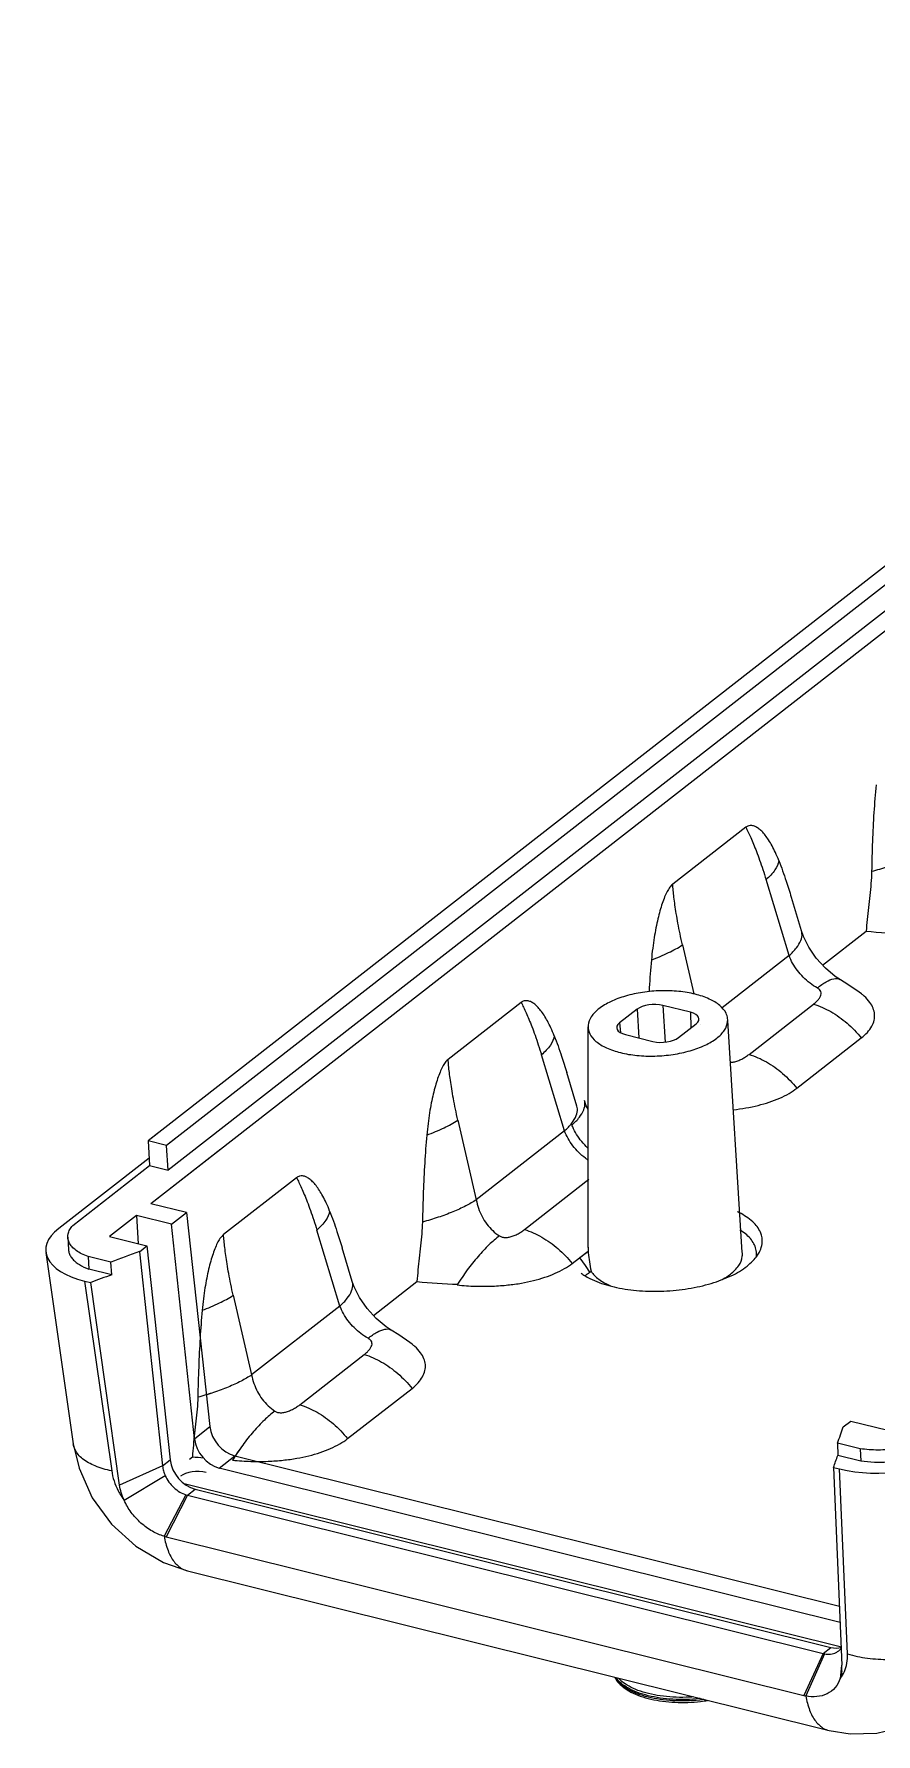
# Model space of a CAD drawing. Header units: inches. Extents: x 3700 to 4563, y 1353 to 2328.
# Drawn here: x 3970.16 to 3989.72, y 1422.08 to 1461.56 of the extents above; entities that cross this region are included whole.
import ezdxf

# ---------------------------------------------------------------- set-up
doc = ezdxf.new("R2010")
doc.units = ezdxf.units.IN
doc.header["$LTSCALE"] = 0.5
doc.layers.add('02___PRT_ALL_AXES', color=7, linetype='Continuous')
doc.layers.add('06___PRT_ALL_SURFS', color=7, linetype='Continuous')

msp = doc.modelspace()

# ---------------------------------------------------------------- linework, layer by layer
at = {"color": 7, "linetype": 'Continuous'}
for p, q in [((4005.781, 1461.563), (3972.814, 1435.858)), ((4006.076, 1461.354), (3973.24, 1435.752)), ((4007.119, 1461.095), (3972.877, 1434.397)), ((4006.102, 1460.769), (3973.276, 1435.174)), ((3986.695, 1443.14), (3984.998, 1441.817)), ((3987.991, 1440.731), (3987.991, 1440.731)), ((3988.481, 1439.938), (3989.493, 1440.727)), ((3989.423, 1440.673), (3989.493, 1440.727)), ((3988.897, 1439.598), (3988.897, 1439.598)), ((3981.477, 1439.071), (3979.78, 1437.748)), ((3984.172, 1438.914), (3983.765, 1438.596)), ((3984.172, 1438.914), (3984.215, 1438.246)), ((3985.409, 1438.844), (3984.767, 1439.003)), ((3984.767, 1439.003), (3984.823, 1438.152)), ((3985.409, 1438.844), (3985.421, 1438.479)), ((3983.032, 1433.384), (3983.031, 1438.509)), ((3983.765, 1438.596), (3983.784, 1438.37)), ((3983.898, 1438.325), (3984.54, 1438.166)), ((3985.135, 1438.255), (3985.542, 1438.573)), ((3986.615, 1433.268), (3986.276, 1438.656)), ((3983.853, 1438.238), (3983.853, 1438.238)), ((3987.882, 1437.079), (3989.38, 1438.246)), ((3982.946, 1436.798), (3982.946, 1436.798)), ((3982.772, 1436.662), (3982.772, 1436.663)), ((3973.029, 1436.026), (3972.814, 1435.858)), ((3973.455, 1435.92), (3973.24, 1435.752)), ((3972.814, 1435.858), (3972.84, 1435.283)), ((3973.24, 1435.752), (3972.814, 1435.858)), ((3974.498, 1435.661), (3972.877, 1434.397)), ((3973.276, 1435.174), (3973.24, 1435.752)), ((3971.061, 1433.895), (3972.84, 1435.283)), ((3972.84, 1435.283), (3973.276, 1435.174)), ((3976.259, 1435.002), (3974.562, 1433.679)), ((3976.259, 1435.002), (3974.562, 1433.679)), ((3973.7, 1434.192), (3972.877, 1434.397)), ((3972.542, 1434.122), (3971.915, 1433.634)), ((3972.542, 1434.122), (3972.581, 1433.469)), ((3973.352, 1433.921), (3972.542, 1434.122)), ((3973.352, 1433.921), (3973.7, 1434.192)), ((3973.7, 1434.192), (3974.246, 1429.221)), ((3970.946, 1433.618), (3970.96, 1433.33)), ((3971.915, 1433.634), (3972.781, 1433.419)), ((3973.885, 1428.94), (3973.352, 1433.921)), ((3970.436, 1433.262), (3971.071, 1428.822)), ((3971.417, 1433.169), (3971.432, 1432.881)), ((3971.943, 1433.038), (3971.417, 1433.169)), ((3972.607, 1433.283), (3972.781, 1433.419)), ((3972.607, 1433.283), (3973.145, 1428.307)), ((3972.781, 1433.419), (3973.324, 1428.446)), ((3982.664, 1433.01), (3983.034, 1433.299)), ((3982.838, 1433.146), (3983.034, 1433.299)), ((3971.969, 1432.747), (3971.432, 1432.881)), ((3971.969, 1432.747), (3971.943, 1433.038)), ((3983.07, 1432.805), (3983.101, 1432.829)), ((3971.334, 1432.601), (3971.476, 1432.566)), ((3972.149, 1427.857), (3971.476, 1432.566)), ((3977.554, 1432.594), (3977.554, 1432.594)), ((3977.554, 1432.594), (3977.554, 1432.594)), ((3978.044, 1431.801), (3979.056, 1432.59)), ((3978.987, 1432.536), (3979.056, 1432.59)), ((3978.46, 1431.461), (3978.461, 1431.461)), ((3978.46, 1431.461), (3978.461, 1431.461)), ((3977.445, 1428.942), (3978.943, 1430.109)), ((3977.445, 1428.942), (3978.943, 1430.109)), ((3973.885, 1428.94), (3974.246, 1429.221)), ((3988.96, 1429.215), (3989.134, 1429.351)), ((3989.134, 1429.351), (3990, 1429.135)), ((3989.353, 1428.708), (3988.827, 1428.838)), ((3988.827, 1428.838), (3988.832, 1428.552)), ((3973.145, 1428.307), (3973.324, 1428.446)), ((3973.769, 1428.467), (3973.838, 1428.521)), ((3974.464, 1428.259), (3974.826, 1428.541)), ((3974.826, 1428.541), (3988.872, 1425.047)), ((3989.369, 1428.419), (3988.832, 1428.552)), ((3989.353, 1428.708), (3989.369, 1428.419)), ((3973.145, 1428.307), (3972.149, 1427.857)), ((3973.208, 1428.081), (3972.254, 1427.507)), ((3988.888, 1424.671), (3974.464, 1428.259)), ((3988.733, 1428.273), (3988.875, 1428.238)), ((3988.733, 1428.273), (3988.93, 1423.683)), ((3973.69, 1427.635), (3973.183, 1426.674)), ((3988.918, 1424.096), (3973.65, 1427.894)), ((3973.725, 1427.626), (3973.904, 1427.766)), ((3973.904, 1427.766), (3988.672, 1424.092)), ((3973.725, 1427.626), (3973.231, 1426.662)), ((3973.725, 1427.626), (3988.492, 1423.952)), ((3973.231, 1426.662), (3988.041, 1422.977)), ((3973.724, 1425.871), (3988.63, 1422.163)), ((3988.492, 1423.952), (3988.672, 1424.092)), ((3988.492, 1423.952), (3988.041, 1422.977)), ((3988.526, 1423.945), (3988.089, 1422.966)), ((3988.92, 1423.684), (3988.888, 1423.369))]:
    msp.add_line(p, q, dxfattribs=at)
for points in [[(3971.071, 1428.822), (3971.205, 1428.253), (3971.513, 1427.57), (3971.963, 1426.954), (3972.525, 1426.442), (3973.168, 1426.064), (3973.724, 1425.871)], [(3988.63, 1422.163), (3989.121, 1422.082), (3989.737, 1422.098), (3990.318, 1422.243), (3990.842, 1422.506), (3991.022, 1422.635)]]:
    msp.add_lwpolyline(points, dxfattribs=at)
for centre, radius, start, end in [((3990.848, 1453.599), 12.943, 263.9891, 268.1701), ((4048.565, 1226.268), 220.511, 110.14903, 110.33285), ((3980.781, 1431.496), 2.637, 29.7674, 38.872), ((3983.671, 1433.905), 1.379, 234.6108, 236.539), ((4046.812, 1229.03), 217.031, 110.17263, 110.3112), ((3980.412, 1445.462), 12.943, 263.9891, 268.1701), ((3983.742, 1434.014), 1.508, 236.5821, 241.0111), ((3983.807, 1434.128), 1.639, 240.9605, 241.5252), ((3994.234, 1430.06), 20.253, 174.7235, 176.5185), ((3951.472, 1442.269), 39.696, 340.2239, 340.8007), ((3975.194, 1441.393), 12.943, 263.9891, 265.1742), ((3951.939, 1441.453), 39.084, 340.292, 340.7266), ((3973.87, 1428.21), 0.602, 252.6253, 256.0005), ((3973.522, 1427.831), 1.205, 253.6642, 256.0162), ((3988.629, 1424.504), 0.568, 256.0269, 259.5339), ((3988.64, 1424.294), 0.354, 296.2623, 307.9802), ((3988.642, 1424.291), 0.35, 307.9437, 321.3737), ((3988.007, 1423.644), 0.923, 354.0006, 2.3837), ((3988.317, 1424.083), 1.139, 256.0221, 258.4635)]:
    msp.add_arc(centre, radius, start, end, dxfattribs=at)
for centre, major_axis, ratio, start_param, end_param in [((3984.536, 1438.823), (0.431, 0.026), 0.46419, 0.977817, 2.548308), ((3985.178, 1438.664), (0.431, 0.026), 0.463928, 5.690029, 7.26052), ((3984.129, 1438.506), (0.431, 0.026), 0.463928, 2.548436, 4.118928), ((3984.771, 1438.346), (0.431, 0.026), 0.46419, -2.163776, -0.593284), ((3974.791, 1429.115), (-0.401, 0.511), 0.733242, 0.868149, 2.386585), ((3974.431, 1428.834), (-0.399, 0.513), 0.735268, 0.871588, 2.390024), ((3973.87, 1428.34), (-0.401, 0.512), 0.733649, 0.868832, 2.387268), ((3973.926, 1427.978), (0.431, 0.026), 0.46419, 0.977817, 2.548308), ((3988.637, 1424.667), (-0.401, 0.512), 0.733649, -3.895917, -3.431085)]:
    msp.add_ellipse(centre, major_axis=major_axis, ratio=ratio, start_param=start_param, end_param=end_param, dxfattribs=at)
for points, start_tangent, end_tangent in [([(3989.722, 1444.128), (3989.672, 1443.482), (3989.639, 1442.809), (3989.619, 1442.109)], (-0.092996, -0.995666), (-0.020299, -0.999794)), ([(3987.464, 1442.365), (3987.385, 1442.551), (3987.306, 1442.711), (3987.226, 1442.845), (3987.147, 1442.956), (3987.068, 1443.046), (3986.99, 1443.113), (3986.913, 1443.158), (3986.838, 1443.18), (3986.764, 1443.175), (3986.695, 1443.14)], (-0.364623, 0.931155), (-0.788621, -0.61488)), ([(3986.695, 1443.14), (3986.751, 1443.028), (3986.811, 1442.899), (3986.875, 1442.75), (3986.944, 1442.578), (3987.018, 1442.379), (3987.094, 1442.156), (3987.168, 1441.923)], (0.461767, -0.887001), (0.289851, -0.957072)), ([(3987.464, 1442.365), (3987.374, 1442.151), (3987.168, 1441.923)], (-0.148715, -0.98888), (-0.746721, -0.665137)), ([(3987.464, 1442.365), (3987.634, 1441.891), (3987.753, 1441.514)], (0.364518, -0.931196), (0.289613, -0.957144)), ([(3990.871, 1442.628), (3990.626, 1442.484), (3990.328, 1442.346), (3989.987, 1442.219), (3989.619, 1442.109)], (-0.827168, -0.561955), (-0.966745, -0.255743)), ([(3989.619, 1442.109), (3989.604, 1441.834), (3989.577, 1441.553), (3989.546, 1441.273), (3989.516, 1440.996), (3989.493, 1440.727)], (-0.020303, -0.999794), (-0.072252, -0.997386)), ([(3989.619, 1442.109), (3989.604, 1441.834), (3989.577, 1441.553), (3989.546, 1441.273), (3989.516, 1440.996), (3989.493, 1440.727)], (-0.020303, -0.999794), (-0.072252, -0.997386)), ([(3984.998, 1441.817), (3984.933, 1441.747), (3984.871, 1441.647), (3984.811, 1441.521), (3984.755, 1441.371), (3984.702, 1441.2), (3984.653, 1441.013), (3984.609, 1440.805), (3984.568, 1440.578), (3984.533, 1440.329), (3984.503, 1440.059)], (-0.788621, -0.61488), (-0.093222, -0.995645)), ([(3985.225, 1440.408), (3985.168, 1440.664), (3985.12, 1440.911), (3985.081, 1441.135), (3985.051, 1441.335), (3985.028, 1441.514), (3985.011, 1441.674), (3984.998, 1441.817)], (-0.225678, 0.974202), (-0.074854, 0.997194)), ([(3987.702, 1440.158), (3987.874, 1440.338), (3987.975, 1440.512), (3988.002, 1440.671), (3987.99, 1440.731)], (0.748982, 0.662591), (-0.290844, 0.95677)), ([(3984.503, 1440.059), (3984.904, 1440.229), (3985.225, 1440.408)], (0.93732, 0.34847), (0.835142, 0.550035)), ([(3988.358, 1439.408), (3988.567, 1439.552), (3988.744, 1439.62), (3988.881, 1439.607), (3988.897, 1439.598)], (0.774291, 0.63283), (0.851321, -0.524645)), ([(3982.246, 1438.296), (3982.167, 1438.483), (3982.087, 1438.642), (3982.008, 1438.777), (3981.929, 1438.888), (3981.85, 1438.977), (3981.772, 1439.045), (3981.695, 1439.09), (3981.62, 1439.111), (3981.546, 1439.106), (3981.477, 1439.071)], (-0.364623, 0.931155), (-0.788621, -0.61488)), ([(3986.273, 1438.702), (3986.237, 1438.823), (3986.092, 1439.001), (3985.848, 1439.151), (3985.523, 1439.263), (3985.139, 1439.328), (3984.722, 1439.342), (3984.3, 1439.305), (3983.902, 1439.219), (3983.555, 1439.089), (3983.283, 1438.925)], (-0.124068, 0.992274), (-0.788621, -0.61488)), ([(3989.38, 1438.246), (3989.521, 1438.377), (3989.622, 1438.517), (3989.677, 1438.659), (3989.687, 1438.798), (3989.655, 1438.935), (3989.578, 1439.074), (3989.446, 1439.218), (3989.382, 1439.272)], (0.788415, 0.615144), (-0.785653, 0.618667)), ([(3981.477, 1439.071), (3981.532, 1438.96), (3981.592, 1438.831), (3981.657, 1438.682), (3981.726, 1438.51), (3981.8, 1438.311), (3981.876, 1438.087), (3981.95, 1437.854)], (0.461767, -0.887001), (0.289851, -0.957072)), ([(3983.283, 1438.925), (3983.105, 1438.738), (3983.032, 1438.541), (3983.031, 1438.509)], (-0.788621, -0.61488), (0.009778, -0.999952)), ([(3986.024, 1438.244), (3986.202, 1438.431), (3986.275, 1438.628), (3986.273, 1438.702)], (0.788621, 0.61488), (-0.124068, 0.992274)), ([(3988.27, 1439.034), (3988.671, 1438.858), (3989.049, 1438.59), (3989.38, 1438.246)], (0.954829, -0.297155), (0.625545, -0.780188)), ([(3982.246, 1438.296), (3982.156, 1438.083), (3981.95, 1437.854)], (-0.148715, -0.98888), (-0.746721, -0.665137)), ([(3982.246, 1438.296), (3982.416, 1437.822), (3982.535, 1437.446)], (0.364518, -0.931196), (0.289613, -0.957144)), ([(3983.031, 1438.509), (3983.07, 1438.346), (3983.215, 1438.168), (3983.459, 1438.018), (3983.784, 1437.906), (3984.168, 1437.841), (3984.585, 1437.827), (3985.007, 1437.864), (3985.405, 1437.95), (3985.752, 1438.08), (3986.024, 1438.244)], (0.009778, -0.999952), (0.788621, 0.61488)), ([(3979.78, 1437.748), (3979.715, 1437.679), (3979.653, 1437.578), (3979.593, 1437.453), (3979.536, 1437.302), (3979.484, 1437.132), (3979.435, 1436.944), (3979.39, 1436.737), (3979.35, 1436.509), (3979.315, 1436.261), (3979.285, 1435.991)], (-0.788621, -0.61488), (-0.093222, -0.995645)), ([(3980.007, 1436.339), (3979.95, 1436.596), (3979.902, 1436.842), (3979.863, 1437.066), (3979.833, 1437.266), (3979.81, 1437.445), (3979.792, 1437.605), (3979.78, 1437.748)], (-0.225678, 0.974202), (-0.074854, 0.997194)), ([(3986.772, 1437.866), (3987.174, 1437.69), (3987.551, 1437.422), (3987.882, 1437.079)], (0.954828, -0.297158), (0.625547, -0.780187)), ([(3982.658, 1436.225), (3982.83, 1436.405), (3982.931, 1436.579), (3982.958, 1436.738), (3982.946, 1436.798)], (0.748982, 0.662591), (-0.290844, 0.95677)), ([(3979.285, 1435.991), (3979.686, 1436.16), (3980.007, 1436.339)], (0.93732, 0.34847), (0.835142, 0.550035)), ([(3982.484, 1436.089), (3982.656, 1436.27), (3982.757, 1436.443), (3982.784, 1436.602), (3982.772, 1436.662)], (0.748982, 0.662591), (-0.290844, 0.95677)), ([(3979.285, 1435.991), (3979.236, 1435.345), (3979.203, 1434.671), (3979.183, 1433.972)], (-0.092996, -0.995666), (-0.020299, -0.999794)), ([(3977.028, 1434.228), (3976.949, 1434.414), (3976.869, 1434.574), (3976.79, 1434.708), (3976.711, 1434.819), (3976.632, 1434.909), (3976.553, 1434.976), (3976.477, 1435.021), (3976.401, 1435.042), (3976.328, 1435.038), (3976.259, 1435.002)], (-0.364623, 0.931155), (-0.788621, -0.61488)), ([(3977.028, 1434.228), (3976.949, 1434.414), (3976.869, 1434.574), (3976.79, 1434.708), (3976.711, 1434.819), (3976.632, 1434.909), (3976.553, 1434.976), (3976.477, 1435.021), (3976.401, 1435.042), (3976.328, 1435.038), (3976.259, 1435.002)], (-0.364623, 0.931155), (-0.788621, -0.61488)), ([(3976.259, 1435.002), (3976.314, 1434.891), (3976.374, 1434.762), (3976.438, 1434.613), (3976.507, 1434.441), (3976.581, 1434.242), (3976.658, 1434.018), (3976.732, 1433.786)], (0.461767, -0.887001), (0.289851, -0.957072)), ([(3976.259, 1435.002), (3976.314, 1434.891), (3976.374, 1434.762), (3976.438, 1434.613), (3976.507, 1434.441), (3976.581, 1434.242), (3976.658, 1434.018), (3976.732, 1433.786)], (0.461767, -0.887001), (0.289851, -0.957072)), ([(3980.435, 1434.491), (3980.19, 1434.347), (3979.891, 1434.208), (3979.551, 1434.082), (3979.183, 1433.972)], (-0.827168, -0.561955), (-0.966745, -0.255743)), ([(3977.028, 1434.228), (3976.937, 1434.014), (3976.732, 1433.786)], (-0.148715, -0.98888), (-0.746721, -0.665137)), ([(3977.028, 1434.228), (3976.937, 1434.014), (3976.732, 1433.786)], (-0.148715, -0.98888), (-0.746721, -0.665137)), ([(3977.028, 1434.228), (3977.198, 1433.754), (3977.317, 1433.377)], (0.364518, -0.931196), (0.289613, -0.957144)), ([(3977.028, 1434.228), (3977.198, 1433.754), (3977.317, 1433.377)], (0.364518, -0.931196), (0.289613, -0.957144)), ([(3979.183, 1433.972), (3979.168, 1433.697), (3979.141, 1433.416), (3979.109, 1433.136), (3979.08, 1432.859), (3979.056, 1432.59)], (-0.020303, -0.999794), (-0.072252, -0.997386)), ([(3979.183, 1433.972), (3979.168, 1433.697), (3979.141, 1433.416), (3979.109, 1433.136), (3979.08, 1432.859), (3979.056, 1432.59)], (-0.020303, -0.999794), (-0.072252, -0.997386)), ([(3987.025, 1433.299), (3987.075, 1433.469), (3987.037, 1433.733), (3986.857, 1433.978), (3986.546, 1434.188), (3986.505, 1434.208)], (0.42572, 0.904855), (-0.902635, 0.430407)), ([(3970.946, 1433.618), (3970.952, 1433.694), (3970.99, 1433.796), (3971.061, 1433.895)], (-0.048135, 0.998841), (0.665775, 0.746153)), ([(3971.417, 1433.169), (3971.265, 1433.235), (3971.139, 1433.312), (3971.043, 1433.399), (3970.979, 1433.493), (3970.948, 1433.592), (3970.946, 1433.618)], (-0.939839, 0.341619), (-0.048135, 0.998841)), ([(3974.562, 1433.679), (3974.497, 1433.61), (3974.434, 1433.51), (3974.375, 1433.384), (3974.318, 1433.234), (3974.265, 1433.063), (3974.217, 1432.875), (3974.172, 1432.668), (3974.132, 1432.441), (3974.097, 1432.192), (3974.067, 1431.922)], (-0.788621, -0.61488), (-0.093222, -0.995645)), ([(3974.562, 1433.679), (3974.497, 1433.61), (3974.434, 1433.51), (3974.375, 1433.384), (3974.318, 1433.234), (3974.265, 1433.063), (3974.217, 1432.875), (3974.172, 1432.668), (3974.132, 1432.441), (3974.097, 1432.192), (3974.067, 1431.922)], (-0.788621, -0.61488), (-0.093222, -0.995645)), ([(3974.788, 1432.271), (3974.732, 1432.527), (3974.684, 1432.773), (3974.645, 1432.998), (3974.615, 1433.198), (3974.592, 1433.377), (3974.574, 1433.537), (3974.562, 1433.679)], (-0.225678, 0.974202), (-0.074854, 0.997194)), ([(3974.788, 1432.271), (3974.732, 1432.527), (3974.684, 1432.773), (3974.645, 1432.998), (3974.615, 1433.198), (3974.592, 1433.377), (3974.574, 1433.537), (3974.562, 1433.679)], (-0.225678, 0.974202), (-0.074854, 0.997194)), ([(3980.973, 1433.65), (3980.73, 1433.442), (3980.477, 1433.174), (3980.226, 1432.858), (3979.989, 1432.51)], (-0.802292, -0.596931), (-0.533559, -0.845763)), ([(3981.554, 1433.798), (3981.955, 1433.621), (3982.333, 1433.354), (3982.664, 1433.01)], (0.954828, -0.297158), (0.625547, -0.780187)), ([(3986.936, 1433.149), (3986.939, 1433.311), (3986.828, 1433.555), (3986.588, 1433.769), (3986.555, 1433.789)], (0.183963, 0.982933), (-0.853594, 0.520939)), ([(3970.96, 1433.33), (3970.965, 1433.288), (3970.993, 1433.205), (3971.045, 1433.127), (3971.118, 1433.053), (3971.213, 1432.985), (3971.432, 1432.881)], (0.049599, -0.998769), (0.939879, -0.341508)), ([(3983.032, 1433.386), (3983.037, 1433.255), (3983.062, 1433.046), (3983.101, 1432.829)], (0.000973, -1), (0.188259, -0.982119)), ([(3986.338, 1432.762), (3986.532, 1432.963), (3986.615, 1433.176), (3986.614, 1433.268)], (0.788621, 0.61488), (-0.121594, 0.99258)), ([(3986.353, 1432.723), (3986.36, 1432.726), (3986.725, 1432.949), (3986.969, 1433.202), (3987.025, 1433.299)], (0.901997, 0.431742), (0.42572, 0.904855)), ([(3979.989, 1432.51), (3980.419, 1432.482), (3980.817, 1432.484), (3981.17, 1432.51), (3981.482, 1432.553), (3981.763, 1432.613), (3982.025, 1432.688), (3982.268, 1432.781), (3982.484, 1432.89), (3982.664, 1433.01)], (0.995093, -0.098944), (0.788826, 0.614617)), ([(3982.967, 1432.731), (3983.006, 1432.758), (3983.07, 1432.805)], (0.833563, 0.552424), (0.788832, 0.614608)), ([(3983.101, 1432.829), (3983.281, 1432.642), (3983.543, 1432.495)], (0.534197, -0.84536), (0.919523, -0.393036)), ([(3986.146, 1432.636), (3986.338, 1432.762)], (0.875026, 0.484076), (0.788621, 0.61488)), ([(3977.266, 1432.021), (3977.438, 1432.201), (3977.539, 1432.374), (3977.565, 1432.534), (3977.554, 1432.594)], (0.748982, 0.662591), (-0.290844, 0.95677)), ([(3977.266, 1432.021), (3977.438, 1432.201), (3977.539, 1432.374), (3977.565, 1432.534), (3977.554, 1432.594)], (0.748982, 0.662591), (-0.290844, 0.95677)), ([(3983.025, 1432.687), (3983.233, 1432.59), (3983.693, 1432.453), (3984.224, 1432.377), (3984.792, 1432.368), (3985.361, 1432.426), (3985.895, 1432.548), (3986.353, 1432.723)], (0.879018, -0.476788), (0.901997, 0.431742)), ([(3974.067, 1431.922), (3974.468, 1432.092), (3974.788, 1432.271)], (0.93732, 0.34847), (0.835142, 0.550035)), ([(3974.067, 1431.922), (3974.468, 1432.092), (3974.788, 1432.271)], (0.93732, 0.34847), (0.835142, 0.550035)), ([(3974.067, 1431.922), (3974.018, 1431.276), (3973.985, 1430.603), (3973.964, 1429.903)], (-0.092996, -0.995666), (-0.020299, -0.999794)), ([(3977.922, 1431.271), (3978.13, 1431.415), (3978.308, 1431.483), (3978.445, 1431.47), (3978.46, 1431.461)], (0.774291, 0.63283), (0.851321, -0.524645)), ([(3977.922, 1431.271), (3978.13, 1431.415), (3978.308, 1431.483), (3978.445, 1431.47), (3978.46, 1431.461)], (0.774291, 0.63283), (0.851321, -0.524645)), ([(3977.833, 1430.897), (3978.235, 1430.721), (3978.612, 1430.453), (3978.943, 1430.109)], (0.954829, -0.297155), (0.625545, -0.780188)), ([(3977.833, 1430.897), (3978.235, 1430.721), (3978.612, 1430.453), (3978.943, 1430.109)], (0.954829, -0.297155), (0.625545, -0.780188)), ([(3978.943, 1430.109), (3979.085, 1430.24), (3979.186, 1430.379), (3979.241, 1430.521), (3979.251, 1430.661), (3979.219, 1430.798), (3979.141, 1430.936), (3979.009, 1431.081), (3978.945, 1431.134)], (0.788415, 0.615144), (-0.785653, 0.618667)), ([(3978.943, 1430.109), (3979.085, 1430.24), (3979.186, 1430.379), (3979.241, 1430.521), (3979.251, 1430.661), (3979.219, 1430.798), (3979.141, 1430.936), (3979.009, 1431.081), (3978.945, 1431.134)], (0.788415, 0.615144), (-0.785653, 0.618667)), ([(3975.216, 1430.423), (3974.972, 1430.278), (3974.673, 1430.14), (3974.333, 1430.013), (3973.964, 1429.903)], (-0.827168, -0.561955), (-0.966745, -0.255743)), ([(3975.216, 1430.423), (3974.972, 1430.278), (3974.673, 1430.14), (3974.333, 1430.013), (3974.165, 1429.96)], (-0.827168, -0.561955), (-0.957609, -0.288071)), ([(3973.964, 1429.903), (3973.95, 1429.629), (3973.922, 1429.347), (3973.891, 1429.067), (3973.861, 1428.79), (3973.838, 1428.521)], (-0.020303, -0.999794), (-0.072252, -0.997386)), ([(3976.336, 1429.729), (3976.737, 1429.553), (3977.115, 1429.285), (3977.445, 1428.942)], (0.954828, -0.297158), (0.625547, -0.780187)), ([(3976.336, 1429.729), (3976.737, 1429.553), (3977.115, 1429.285), (3977.445, 1428.942)], (0.954828, -0.297158), (0.625547, -0.780187)), ([(3975.754, 1429.581), (3975.512, 1429.373), (3975.259, 1429.105), (3975.008, 1428.79), (3974.77, 1428.441)], (-0.802292, -0.596931), (-0.533559, -0.845763)), ([(3975.754, 1429.581), (3975.512, 1429.373), (3975.259, 1429.105), (3975.008, 1428.79), (3974.832, 1428.537)], (-0.802292, -0.596931), (-0.549423, -0.835545)), ([(3971.964, 1428.195), (3971.577, 1428.308), (3971.287, 1428.476), (3971.113, 1428.685), (3971.072, 1428.822)], (-0.981275, 0.192612), (-0.145575, 0.989347)), ([(3974.77, 1428.441), (3975.2, 1428.413), (3975.599, 1428.416), (3975.951, 1428.441), (3976.263, 1428.485), (3976.545, 1428.544), (3976.807, 1428.62), (3977.05, 1428.713), (3977.266, 1428.821), (3977.445, 1428.942)], (0.995093, -0.098944), (0.788826, 0.614617)), ([(3975.337, 1428.411), (3975.599, 1428.416), (3975.951, 1428.441), (3976.263, 1428.485), (3976.545, 1428.544), (3976.807, 1428.62), (3977.05, 1428.713), (3977.266, 1428.821), (3977.445, 1428.942)], (0.999984, -0.005656), (0.788826, 0.614617)), ([(3990.948, 1428.948), (3990.792, 1428.87), (3990.613, 1428.803), (3990.417, 1428.749), (3990.209, 1428.71), (3989.993, 1428.685), (3989.774, 1428.677), (3989.56, 1428.684), (3989.353, 1428.708)], (-0.86704, -0.498238), (-0.988204, 0.153142)), ([(3990.968, 1428.66), (3990.723, 1428.546), (3990.401, 1428.453), (3990.047, 1428.399), (3989.684, 1428.39), (3989.369, 1428.419)], (-0.866976, -0.49835), (-0.988191, 0.153228)), ([(3971.964, 1428.195), (3972.019, 1427.962), (3972.117, 1427.729), (3972.254, 1427.507)], (0.14168, -0.989913), (0.584058, -0.811712)), ([(3973.145, 1428.307), (3973.168, 1428.192), (3973.208, 1428.081)], (0.107485, -0.994207), (0.413004, -0.910729)), ([(3973.208, 1428.081), (3973.294, 1427.934), (3973.409, 1427.804), (3973.545, 1427.701), (3973.69, 1427.635)], (0.413004, -0.910729), (0.95438, -0.298596)), ([(3972.254, 1427.507), (3972.187, 1427.689), (3972.149, 1427.857)], (-0.411835, 0.911258), (-0.141496, 0.989939)), ([(3973.183, 1426.674), (3972.911, 1426.79), (3972.645, 1426.981), (3972.417, 1427.229), (3972.254, 1427.507)], (-0.959663, 0.281152), (-0.411835, 0.911258)), ([(3973.183, 1426.674), (3973.274, 1426.341), (3973.415, 1426.085), (3973.599, 1425.921), (3973.724, 1425.871)], (0.172645, -0.984984), (0.969809, -0.243866)), ([(3989.059, 1423.942), (3989.521, 1423.845), (3990.021, 1423.815), (3990.527, 1423.855), (3991.003, 1423.963), (3991.418, 1424.13), (3991.743, 1424.346)], (0.957636, -0.287982), (0.756059, 0.654504)), ([(3988.526, 1423.945), (3988.668, 1423.939), (3988.797, 1423.976)], (0.983459, -0.181131), (0.896928, 0.442176)), ([(3988.888, 1423.369), (3988.988, 1423.532), (3989.046, 1423.726), (3989.059, 1423.942)], (0.636652, 0.771151), (-0.042593, 0.999093)), ([(3983.652, 1423.398), (3983.718, 1423.296), (3983.851, 1423.168), (3984.028, 1423.056), (3984.244, 1422.963), (3984.491, 1422.892), (3984.763, 1422.843), (3985.051, 1422.818), (3985.348, 1422.817), (3985.646, 1422.839), (3985.809, 1422.862)], (0.449221, -0.893421), (0.987229, 0.159309)), ([(3985.722, 1422.883), (3985.623, 1422.871), (3985.312, 1422.85), (3985.003, 1422.855), (3984.706, 1422.884), (3984.43, 1422.938), (3984.183, 1423.014), (3983.972, 1423.111), (3983.805, 1423.225), (3983.685, 1423.353), (3983.659, 1423.396)], (-0.990949, -0.134241), (-0.494976, 0.868907)), ([(3985.636, 1422.907), (3985.621, 1422.905), (3985.31, 1422.884), (3985.001, 1422.888), (3984.704, 1422.918), (3984.428, 1422.972), (3984.181, 1423.048), (3983.97, 1423.145), (3983.803, 1423.259), (3983.683, 1423.387), (3983.679, 1423.393)], (-0.993695, -0.112118), (-0.563241, 0.826293)), ([(3985.484, 1422.942), (3985.308, 1422.934), (3985.003, 1422.938), (3984.709, 1422.967), (3984.436, 1423.02), (3984.191, 1423.096), (3983.983, 1423.192), (3983.817, 1423.304), (3983.746, 1423.373)], (-0.997318, -0.07319), (-0.672319, 0.740261)), ([(3988.888, 1423.369), (3988.771, 1423.161), (3988.585, 1423.015), (3988.348, 1422.95), (3988.089, 1422.966)], (-0.326097, -0.945336), (-0.979852, 0.199727)), ([(3988.926, 1423.548), (3988.923, 1423.525), (3988.888, 1423.369)], (-0.103365, -0.994644), (-0.326097, -0.945336)), ([(3988.089, 1422.966), (3988.18, 1422.633), (3988.321, 1422.377), (3988.505, 1422.213), (3988.63, 1422.163)], (0.172645, -0.984984), (0.969856, -0.243679))]:
    msp.add_spline(points, degree=3, dxfattribs=dict(at, start_tangent=start_tangent, end_tangent=end_tangent))
for points, knots in [([(3984.503, 1440.059), (3984.483, 1439.844), (3984.465, 1439.599), (3984.451, 1439.354), (3984.449, 1439.324)], [0, 0, 0, 0, 0.6479632, 0.7373196, 0.7373196, 0.7373196, 0.7373196]), ([(3986.406, 1436.58), (3986.505, 1436.591), (3986.697, 1436.618), (3986.977, 1436.677), (3987.24, 1436.752), (3987.482, 1436.843), (3987.697, 1436.95), (3987.825, 1437.034), (3987.882, 1437.079)], [1.20163, 1.20163, 1.20163, 1.20163, 1.497824, 1.785407, 2.058008, 2.31834, 2.559978, 2.776332, 2.776332, 2.776332, 2.776332])]:
    msp.add_open_spline(points, degree=3, knots=knots, dxfattribs=at)
at = {"layer": '02___PRT_ALL_AXES', "color": 7, "linetype": 'Continuous'}
for p, q in [((3972.832, 1435.457), (3970.735, 1433.822)), ((3971.334, 1432.601), (3971.964, 1428.195)), ((3989.059, 1423.942), (3988.875, 1428.238))]:
    msp.add_line(p, q, dxfattribs=at)
for centre, major_axis, ratio, start_param, end_param in [((3972.384, 1433.415), (1.952, 0.117), 0.462882, 2.548949, 4.117006), ((3989.916, 1429.054), (1.947, 0.115), 0.465239, -2.161849, -0.593792)]:
    msp.add_ellipse(centre, major_axis=major_axis, ratio=ratio, start_param=start_param, end_param=end_param, dxfattribs=at)
at = {"layer": '06___PRT_ALL_SURFS', "color": 7, "linetype": 'Continuous'}
for p, q in [((3987.702, 1440.158), (3987.168, 1441.923)), ((3987.991, 1440.731), (3987.755, 1441.511)), ((3985.225, 1440.408), (3985.488, 1439.271)), ((3987.702, 1440.158), (3986.15, 1438.947)), ((3986.772, 1437.866), (3988.27, 1439.034)), ((3985.653, 1438.56), (3985.653, 1438.56)), ((3982.484, 1436.089), (3981.95, 1437.854)), ((3982.772, 1436.663), (3982.536, 1437.442)), ((3980.007, 1436.339), (3980.435, 1434.491)), ((3982.484, 1436.089), (3980.435, 1434.491)), ((3981.554, 1433.798), (3983.051, 1434.965)), ((3977.266, 1432.021), (3976.732, 1433.786)), ((3977.266, 1432.021), (3976.732, 1433.786)), ((3977.554, 1432.594), (3977.318, 1433.374)), ((3977.554, 1432.594), (3977.318, 1433.374)), ((3974.788, 1432.271), (3975.216, 1430.423)), ((3974.788, 1432.271), (3975.216, 1430.423)), ((3977.266, 1432.021), (3975.216, 1430.423)), ((3977.266, 1432.021), (3975.216, 1430.423)), ((3976.336, 1429.729), (3977.833, 1430.897)), ((3976.336, 1429.729), (3977.833, 1430.897))]:
    msp.add_line(p, q, dxfattribs=at)
for points in [[(3988.897, 1439.598), (3988.776, 1439.677), (3988.545, 1439.868), (3988.333, 1440.1), (3988.159, 1440.354), (3988.035, 1440.604), (3987.991, 1440.731)], [(3989.382, 1439.271), (3989.327, 1439.314), (3989.069, 1439.492), (3988.897, 1439.598)], [(3983.031, 1436.59), (3982.991, 1436.671), (3982.946, 1436.798)], [(3978.461, 1431.461), (3978.34, 1431.54), (3978.108, 1431.731), (3977.896, 1431.963), (3977.722, 1432.217), (3977.599, 1432.467), (3977.554, 1432.594)], [(3978.461, 1431.461), (3978.34, 1431.54), (3978.108, 1431.731), (3977.896, 1431.963), (3977.722, 1432.217), (3977.599, 1432.467), (3977.554, 1432.594)], [(3978.945, 1431.134), (3978.89, 1431.177), (3978.633, 1431.355), (3978.46, 1431.461)], [(3978.945, 1431.134), (3978.89, 1431.177), (3978.633, 1431.355), (3978.46, 1431.461)]]:
    msp.add_lwpolyline(points, dxfattribs=at)
for points, start_tangent, end_tangent in [([(3988.358, 1439.408), (3988.189, 1439.52), (3988.033, 1439.657), (3987.896, 1439.813), (3987.785, 1439.983), (3987.702, 1440.158)], (-0.869664, 0.493645), (-0.352361, 0.935864)), ([(3988.27, 1439.034), (3988.34, 1439.095), (3988.395, 1439.156), (3988.432, 1439.216), (3988.448, 1439.272), (3988.441, 1439.324), (3988.41, 1439.369), (3988.358, 1439.408)], (0.788603, 0.614903), (-0.869553, 0.493839)), ([(3980.435, 1434.491), (3980.486, 1434.292), (3980.569, 1434.1), (3980.681, 1433.925), (3980.817, 1433.773), (3980.973, 1433.65)], (0.167623, -0.985851), (0.834957, -0.550315)), ([(3980.973, 1433.65), (3981.038, 1433.621), (3981.115, 1433.612), (3981.201, 1433.622), (3981.292, 1433.649), (3981.384, 1433.689), (3981.472, 1433.74), (3981.554, 1433.798)], (0.835172, -0.549989), (0.788639, 0.614857)), ([(3977.922, 1431.271), (3977.752, 1431.383), (3977.596, 1431.52), (3977.46, 1431.676), (3977.348, 1431.845), (3977.266, 1432.021)], (-0.869664, 0.493645), (-0.352361, 0.935864)), ([(3977.922, 1431.271), (3977.752, 1431.383), (3977.596, 1431.52), (3977.46, 1431.676), (3977.348, 1431.845), (3977.266, 1432.021)], (-0.869664, 0.493645), (-0.352361, 0.935864)), ([(3977.833, 1430.897), (3977.904, 1430.958), (3977.959, 1431.019), (3977.996, 1431.079), (3978.012, 1431.135), (3978.005, 1431.186), (3977.974, 1431.232), (3977.922, 1431.271)], (0.788603, 0.614903), (-0.869553, 0.493839)), ([(3977.833, 1430.897), (3977.904, 1430.958), (3977.959, 1431.019), (3977.996, 1431.079), (3978.012, 1431.135), (3978.005, 1431.186), (3977.974, 1431.232), (3977.922, 1431.271)], (0.788603, 0.614903), (-0.869553, 0.493839)), ([(3975.216, 1430.423), (3975.268, 1430.223), (3975.351, 1430.032), (3975.463, 1429.856), (3975.599, 1429.704), (3975.754, 1429.581)], (0.167623, -0.985851), (0.834957, -0.550315)), ([(3975.216, 1430.423), (3975.268, 1430.223), (3975.351, 1430.032), (3975.463, 1429.856), (3975.599, 1429.704), (3975.754, 1429.581)], (0.167623, -0.985851), (0.834957, -0.550315)), ([(3975.754, 1429.581), (3975.82, 1429.552), (3975.897, 1429.543), (3975.983, 1429.554), (3976.074, 1429.58), (3976.165, 1429.621), (3976.254, 1429.672), (3976.336, 1429.729)], (0.835172, -0.549989), (0.788639, 0.614857)), ([(3975.754, 1429.581), (3975.82, 1429.552), (3975.897, 1429.543), (3975.983, 1429.554), (3976.074, 1429.58), (3976.165, 1429.621), (3976.254, 1429.672), (3976.336, 1429.729)], (0.835172, -0.549989), (0.788639, 0.614857))]:
    msp.add_spline(points, degree=3, dxfattribs=dict(at, start_tangent=start_tangent, end_tangent=end_tangent))
for points, knots in [([(3986.337, 1437.68), (3986.365, 1437.681), (3986.424, 1437.689), (3986.513, 1437.716), (3986.603, 1437.757), (3986.691, 1437.807), (3986.746, 1437.846), (3986.772, 1437.866)], [0.1531347, 0.1531347, 0.1531347, 0.1531347, 0.2361158, 0.3305783, 0.4306545, 0.5327832, 0.6324931, 0.6324931, 0.6324931, 0.6324931]), ([(3983.031, 1435.408), (3983.01, 1435.422), (3982.934, 1435.477), (3982.812, 1435.585), (3982.675, 1435.741), (3982.564, 1435.909), (3982.507, 1436.029), (3982.484, 1436.089)], [0.1284333, 0.1284333, 0.1284333, 0.1284333, 0.2030995, 0.4105148, 0.617734, 0.820775, 1.0145278, 1.0145278, 1.0145278, 1.0145278]), ([(3983.031, 1435.683), (3983.017, 1435.697), (3982.953, 1435.758), (3982.849, 1435.876), (3982.738, 1436.044), (3982.681, 1436.165), (3982.658, 1436.225)], [0.3518214, 0.3518214, 0.3518214, 0.3518214, 0.4105148, 0.617734, 0.820775, 1.0145278, 1.0145278, 1.0145278, 1.0145278])]:
    msp.add_open_spline(points, degree=3, knots=knots, dxfattribs=at)

doc.saveas('drawing.dxf')
